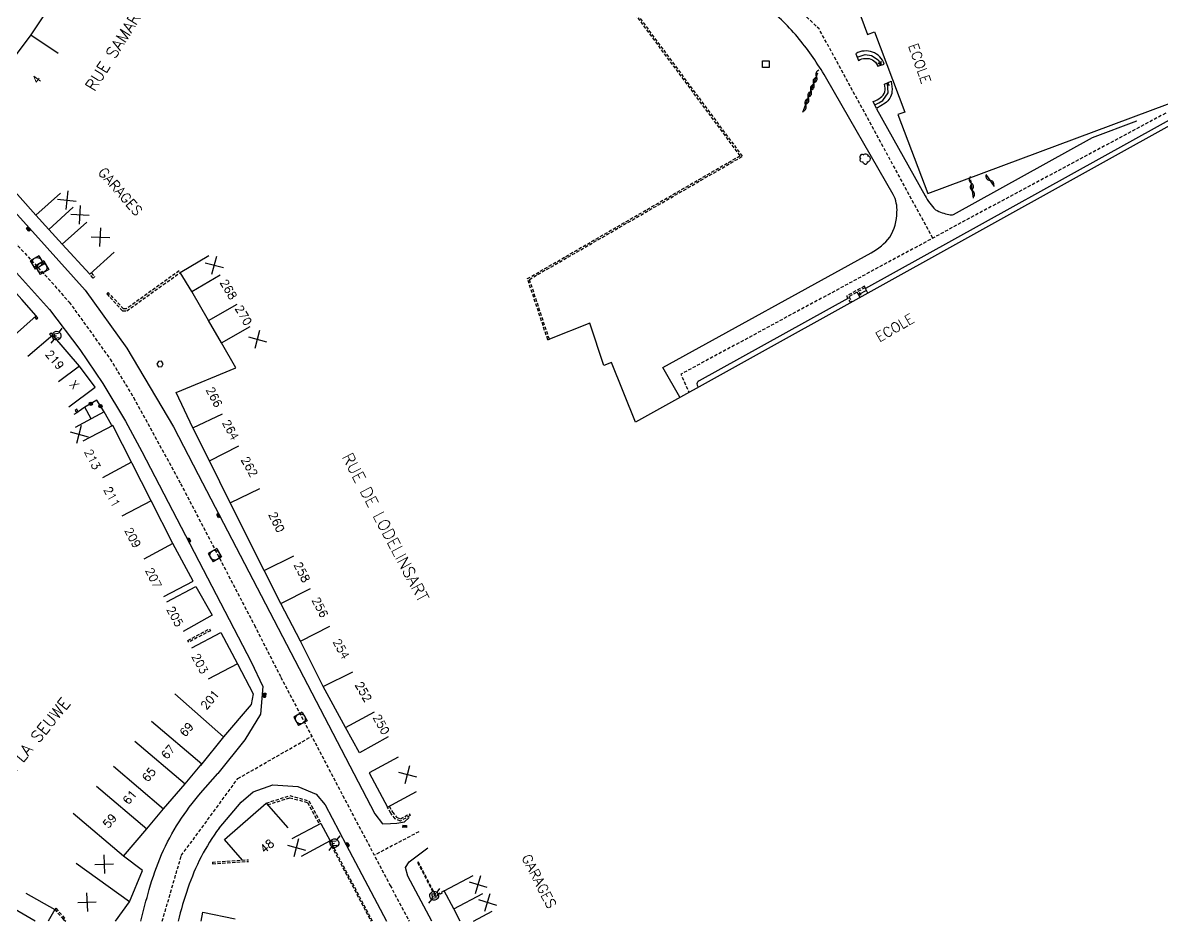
# Model space of a CAD drawing. Header units: millimetres. Extents: x 155999 to 157001, y 123000 to 124001.
# Drawn here: x 156645 to 156817.8, y 123000 to 123136.3 of the extents above; entities that cross this region are included whole.
import ezdxf
from ezdxf.enums import TextEntityAlignment as Align

# ---------------------------------------------------------------- set-up
doc = ezdxf.new("R2010")
doc.units = ezdxf.units.MM
doc.linetypes.add('DASHED', pattern=[0.75, 0.5, -0.25])
doc.layers.get('0').update_dxf_attribs({"linetype": 'CONTINUOUS'})
for name, color, linetype in [('W0001', 6, 'DASHED'), ('W0008', 7, 'CONTINUOUS'), ('W0100', 7, 'CONTINUOUS'), ('W0112', 1, 'DASHED'), ('W0300', 7, 'CONTINUOUS'), ('W0310', 3, 'CONTINUOUS'), ('W0322', 7, 'CONTINUOUS'), ('W0400', 7, 'CONTINUOUS'), ('W0420', 7, 'CONTINUOUS'), ('W0471', 7, 'CONTINUOUS'), ('W0984', 7, 'CONTINUOUS'), ('W0989', 7, 'CONTINUOUS'), ('W0991', 7, 'CONTINUOUS'), ('W1102', 7, 'CONTINUOUS')]:
    doc.layers.add(name, color=color, linetype=linetype)
doc.styles.get("Standard").update_dxf_attribs({"font": 'romans.shx', "width": 0.85})

# ---------------------------------------------------------------- blocks, each defined once
blk = doc.blocks.new('T300')
for p, q in [((-0.8, 0.51), (-0.86, 0.34)), ((-0.86, 0.34), (-0.86, 0.17)), ((-0.86, 0.17), (-0.74, 0.06)), ((-0.69, 0.63), (-0.8, 0.51)), ((-0.8, -0.06), (-0.74, 0.06)), ((-0.74, 0.06), (-0.69, 0.11)), ((-0.57, 0.69), (-0.69, 0.63)), ((-0.46, 0.69), (-0.57, 0.69)), ((-0.29, 0.63), (-0.46, 0.69)), ((-0.29, 0.63), (-0.17, 0.74)), ((-0.23, 0.57), (-0.29, 0.63)), ((-0.17, 0.74), (-0.06, 0.8)), ((-0.06, 0.8), (0.06, 0.8)), ((0.06, 0.8), (0.23, 0.74)), ((0.23, 0.74), (0.34, 0.63)), ((0.34, 0.63), (0.4, 0.51)), ((0.46, 0.46), (0.34, 0.46)), ((0.4, 0.51), (0.4, 0.46)), ((0.57, 0.4), (0.46, 0.46)), ((0.57, 0.4), (0.69, 0.29)), ((0.69, 0.29), (0.74, 0.17)), ((0.74, 0.06), (0.69, -0.17)), ((0.74, 0.17), (0.74, 0.06)), ((-0.8, -0.17), (-0.8, -0.06)), ((-0.8, -0.23), (-0.8, -0.17)), ((-0.74, -0.34), (-0.8, -0.23)), ((-0.69, -0.4), (-0.74, -0.34)), ((-0.51, -0.46), (-0.69, -0.4)), ((-0.4, -0.46), (-0.51, -0.46)), ((-0.4, -0.46), (-0.34, -0.46)), ((-0.34, -0.46), (-0.34, -0.4)), ((-0.34, -0.51), (-0.34, -0.46)), ((-0.29, -0.63), (-0.34, -0.51)), ((-0.17, -0.74), (-0.29, -0.63)), ((-0.06, -0.8), (-0.17, -0.74)), ((0.06, -0.8), (-0.06, -0.8)), ((0.17, -0.74), (0.06, -0.8)), ((0.23, -0.69), (0.17, -0.74)), ((0.29, -0.46), (0.23, -0.46)), ((0.29, -0.63), (0.23, -0.69)), ((0.46, -0.4), (0.29, -0.46)), ((0.34, -0.51), (0.29, -0.63)), ((0.34, -0.51), (0.34, -0.46)), ((0.57, -0.34), (0.46, -0.4)), ((0.63, -0.29), (0.57, -0.34)), ((0.69, -0.17), (0.63, -0.29))]:
    blk.add_line(p, q)
blk = doc.blocks.new('t112o')
at = {"color": 0, "linetype": 'Continuous'}
for p, q in [((-0.5, 0.5), (0.5, 0.5)), ((-0.5, -0.5), (-0.5, 0.5)), ((0.5, 0.5), (0.5, -0.5)), ((0.5, -0.5), (-0.5, -0.5))]:
    blk.add_line(p, q, dxfattribs=at)
blk = doc.blocks.new('T400')
for p, q in [((-0.15, 0.3), (0.15, 0.3)), ((-0.15, -0.25), (-0.15, 0.3)), ((-0.15, 0.15), (0.15, 0.15)), ((-0.15, 0), (0.15, 0)), ((0.15, 0.3), (0.15, -0.25)), ((-0.15, -0.15), (0.15, -0.15)), ((-0.15, -0.25), (-0.15, -0.3)), ((-0.15, -0.3), (0.15, -0.3)), ((0.15, -0.3), (0.15, -0.25))]:
    blk.add_line(p, q)
blk = doc.blocks.new('T420')
for p, q in [((0.75, 0.75), (-0.75, 0.75)), ((-0.75, 0.75), (-0.75, -0.75)), ((0.75, 0.75), (0.75, -0.75)), ((0.75, -0.75), (-0.75, -0.75))]:
    blk.add_line(p, q)
blk.add_ellipse((0, 0), major_axis=(-0.53, 0.53), ratio=1, start_param=3.926991, end_param=10.210176)
blk = doc.blocks.new('T471')
for p, q in [((-0.333334, 0.333334), (-0.333334, -0.333334)), ((-0.333334, 0.333334), (0.333334, 0.333334)), ((-0.333334, 0), (0, 0)), ((0.500001, 0.500001), (1.000002, 1.000002)), ((-0.500001, -0.500001), (-1.000002, -1.000002)), ((-0.333334, -0.333334), (0.333334, -0.333334))]:
    blk.add_line(p, q)
blk.add_ellipse((0, 0), major_axis=(0.471405, 0.471405), ratio=1, start_param=5.4977871438, end_param=11.780972451)
blk = doc.blocks.new('t322o')
at = {"color": 0, "linetype": 'Continuous'}
for radius in [0.25, 0.15]:
    blk.add_circle((0, 0), radius, dxfattribs=at)
blk = doc.blocks.new('t991o')
at = {"color": 0, "linetype": 'Continuous'}
for p, q in [((-1, 1), (1, -1)), ((-1, -1), (1, 1))]:
    blk.add_line(p, q, dxfattribs=at)
blk = doc.blocks.new('t310o')
at = {"color": 0, "linetype": 'Continuous'}
for centre, start, end in [((-0.5, 0.38), 216.8699, 323.1304), ((0.5, -0.37), 36.8699, 143.1303)]:
    blk.add_arc(centre, 0.625, start, end, dxfattribs=at)

msp = doc.modelspace()

# ---------------------------------------------------------------- linework, layer by layer
at = {"layer": 'W0001', "flags": 128}
for points in [[(156783.03, 123103.62), (156779.46, 123110.19), (156765.78, 123135.37), (156761.79, 123139.19), (156758.03, 123142.78), (156743.71, 123151.74), (156727.43, 123164.47), (156718.11, 123168.82), (156714.36, 123170.57), (156701.74, 123171.32), (156684.66, 123168.62), (156667.51, 123162.66), (156650.61, 123159.43), (156650.61, 123159.43)], [(156818.36, 123122.56), (156787.45, 123106.01), (156783.03, 123103.62), (156744.82, 123082.97), (156746.02, 123080.28), (156746.02, 123080.28)], [(156666.14, 123000), (156669.03, 123009.95), (156669.03, 123009.95), (156669.03, 123009.95)]]:
    msp.add_lwpolyline(points, dxfattribs=at)
at = {"layer": 'W0001'}
for points in [[(156625.26, 123119.68), (156634.58, 123112.92), (156649.34, 123096.94), (156652.02, 123093.89), (156658.25, 123085.27), (156661.79, 123079.44), (156668.93, 123066.37), (156680.11, 123044.91), (156684.12, 123037.03), (156693.52, 123019.06), (156700.71, 123005.44), (156703.59, 123000)], [(156669.03, 123009.95), (156669.03, 123009.95), (156677.62, 123021.65), (156688.82, 123028.05)], [(156705.07, 123013.57), (156698.3, 123010)]]:
    msp.add_lwpolyline(points, dxfattribs=at)
at = {"layer": 'W0008'}
msp.add_line((156822.75, 123123.69), (156772.83, 123095.97), dxfattribs=at)
at = {"layer": 'W0008', "flags": 128}
for points in [[(156744.66, 123079.48), (156742.08, 123083.98), (156773.68, 123101.41, 0.1156), (156776.5, 123103.79, 0.1431), (156777.59, 123107.57, 0.1373), (156777.04, 123110.25), (156766.97, 123127.71, 0.0382), (156763.05, 123133.45, 0.0597), (156758.04, 123138.5), (156742.15, 123150.72), (156735.03, 123156.39, 0.0287), (156726.86, 123162.4, 0.0403), (156720.47, 123165.7, 0.0409), (156713.61, 123167.94, 0.065), (156703.64, 123169.01, 0.0298), (156696.01, 123168.21), (156692.04, 123167.63, 0.0227), (156686.4, 123166.56, 0.025), (156676.28, 123163.33), (156668.62, 123160.64), (156668.62, 123160.64)], [(156774.5, 123123.22), (156781.88, 123110.06, 0.1056), (156783.46, 123107.93, 0.0971), (156785.49, 123107.21, 0.1818), (156786.18, 123107.21), (156807.25, 123118.89), (156813.97, 123121.42), (156813.97, 123121.42)], [(156770.15, 123094.48), (156747.57, 123081.95, 0.2284), (156747.24, 123081.51, 0.1384), (156747.37, 123081.09), (156747.37, 123081.09)], [(156662.9, 123000, -0.011888), (156664.17, 123004.82, -0.0302), (156666.04, 123010.11, -0.0408), (156668.7, 123015.09, -0.0369), (156671.95, 123019.4), (156674.58, 123022.41), (156674.58, 123022.41)], [(156674.75, 123014.13, 0.0265), (156672.02, 123009.79, 0.056509), (156668.57, 123000, 0.019)]]:
    msp.add_lwpolyline(points, format="xyb", dxfattribs=at)
at = {"layer": 'W0008'}
for points in [[(156642.93, 123140.33), (156636.23, 123129.76), (156633.81, 123124.69), (156633.98, 123119.1), (156636.57, 123115.46), (156641.4, 123110.18), (156648.69, 123102.16), (156654.42, 123095.72), (156660.75, 123086.93), (156667.82, 123074.97), (156671.57, 123067.75), (156693.93, 123024.82), (156698.4, 123016.27), (156699.56, 123014.75), (156700.75, 123014.8), (156701.75, 123014.85), (156702.89, 123015.05), (156703.6, 123015.72)], [(156604.83, 123086.23), (156620.69, 123106.89), (156623.2, 123110.16), (156626.84, 123112.31), (156630.65, 123111.9), (156633.81, 123109.42), (156643.14, 123099.35), (156649.04, 123092.8), (156653.66, 123086.74), (156657.11, 123081.55), (156660.56, 123075.86), (156663.03, 123071.25), (156679.64, 123039.35), (156681.41, 123035.62), (156681.02, 123031.39), (156678.67, 123027.51), (156674.58, 123022.41), (156674.58, 123022.41)], [(156674.75, 123014.13), (156674.75, 123014.13), (156678.09, 123018.08), (156679.93, 123019.63), (156682.9, 123020.68), (156686.73, 123020.42), (156689.5, 123019.28), (156690.84, 123017.66), (156694.03, 123011.58), (156700.15, 123000)], [(156707.03, 123000), (156703.38, 123006.85), (156703.04, 123008.16), (156703.6, 123008.99), (156706.41, 123011.11)]]:
    msp.add_lwpolyline(points, dxfattribs=at)
at = {"layer": 'W0100'}
for p, q in [((156771.56, 123131.08), (156772.79, 123131.45)), ((156772.79, 123131.45), (156773.74, 123131.31)), ((156773.74, 123131.31), (156774.74, 123130.65)), ((156775.18, 123129.86), (156774.67, 123130.17)), ((156774.74, 123130.65), (156775.18, 123129.86)), ((156775.18, 123129.86), (156775.18, 123130.46)), ((156775.47, 123124.51), (156776.27, 123125.68)), ((156776.2, 123127.2), (156776.05, 123126.76)), ((156776.23, 123126.42), (156776.2, 123127.2)), ((156776.2, 123127.2), (156776.39, 123126.78)), ((156776.27, 123125.68), (156776.23, 123126.42)), ((156774.25, 123123.82), (156774.87, 123124.15)), ((156774.87, 123124.15), (156775.47, 123124.51)), ((156772.03, 123094.63), (156771.58, 123095.44)), ((156772.98, 123095.69), (156771.8, 123095.05)), ((156771.8, 123095.05), (156772.01, 123095.35)), ((156771.8, 123095.05), (156772.17, 123095.07)), ((156773.19, 123095.28), (156772.78, 123096.1)), ((156690.2, 123014.84), (156691.63, 123012.18))]:
    msp.add_line(p, q, dxfattribs=at)
at = {"layer": 'W0100', "flags": 128}
for points in [[(156786.43, 123140.42), (156784.68, 123145.1), (156771.09, 123140), (156773.14, 123134.51), (156774.18, 123134.91), (156778.77, 123122.75), (156777.72, 123122.35), (156782.28, 123110.41), (156821.6, 123125.05), (156819.86, 123129.74), (156819.86, 123129.74)], [(156823.09, 123122.96), (156737.92, 123075.71), (156734.31, 123084.77), (156733.14, 123084.3), (156731, 123090.73), (156724.86, 123088.28), (156724.86, 123088.28)], [(156659.07, 123000), (156661.18, 123002.93), (156663.12, 123007.69), (156660.25, 123009.85), (156663.78, 123014), (156666.34, 123017.03), (156669.59, 123020.86), (156672.16, 123023.89), (156672.16, 123023.89)], [(156645.46, 123004.23), (156649.83, 123001.79), (156648.82, 123000)], [(156672.03, 123000), (156672.31, 123001.37), (156677.2, 123000.35), (156677.2, 123000.35)], [(156651.15, 123000.26), (156651.51, 123000)]]:
    msp.add_lwpolyline(points, dxfattribs=at)
at = {"layer": 'W0100'}
for points in [[(156650.76, 123141.33), (156646.21, 123134.45), (156639.15, 123125.08), (156641.45, 123123.36), (156639.76, 123121.41), (156636.66, 123118.66), (156646.95, 123107.12), (156648.94, 123104.94), (156650.98, 123102.69), (156655.13, 123098.13), (156658.83, 123101.5)], [(156643.28, 123088.51), (156647.02, 123091.82), (156644.85, 123094.29), (156642.78, 123096.64), (156641.09, 123098.54), (156639.41, 123100.43), (156637.43, 123102.69), (156633.96, 123106.35), (156630.45, 123110.01), (156627.97, 123110.03), (156624.69, 123106.85), (156620.88, 123103.14), (156617.17, 123099.41), (156612.82, 123093.69), (156616.79, 123090.66)], [(156700.42, 123027.95), (156696.04, 123025.54), (156693.93, 123029.37), (156690.56, 123035.59), (156687.1, 123042.47), (156684.15, 123048.19), (156681.61, 123053.18), (156676.44, 123063.45), (156673.3, 123069.82), (156670.76, 123074.82), (156668.23, 123080.19), (156677.31, 123083.96), (156675.12, 123087.73), (156673.17, 123091.1), (156670.61, 123095.51), (156668.88, 123098.42), (156673.18, 123100.97)], [(156651.96, 123078.01), (156655.96, 123081), (156653.56, 123084.21), (156649.56, 123088.92), (156645.75, 123085.68)], [(156666.39, 123049.28), (156670.82, 123051.6), (156667.72, 123057.29), (156664.44, 123063.78), (156658.64, 123075.18), (156658.55, 123075.15), (156658.45, 123075.28), (156657.32, 123077.27), (156655.33, 123076.19), (156654.37, 123077.97), (156653.4, 123077.29)], [(156666.81, 123048.47), (156671.24, 123050.79), (156673.69, 123046.42), (156669.33, 123043.97)], [(156670.62, 123041.45), (156675.04, 123043.78), (156677.55, 123039.03), (156679.94, 123034.49), (156679.65, 123032.85), (156675.42, 123027.99), (156671.93, 123023.62)], [(156701.95, 123024.86), (156697.54, 123022.5), (156700.33, 123017.3), (156704.73, 123019.66)], [(156678.3, 123009.26), (156675.57, 123012.38), (156681.92, 123017.92), (156685.21, 123014.16)], [(156711.34, 123000), (156710.36, 123001.86), (156708.91, 123004.59), (156713.32, 123006.94)]]:
    msp.add_lwpolyline(points, dxfattribs=at)
at = {"layer": 'W0100', "flags": 128}
for points in [[(156771.76, 123130.57, -0.2469), (156773.9, 123130.67), (156774.35, 123130.32), (156774.68, 123129.69), (156775.68, 123130.02, 0.4757), (156771.37, 123131.6), (156771.76, 123130.57), (156771.76, 123130.57)], [(156774, 123124.35, 0.0743), (156775.12, 123124.94, 0.1497), (156775.74, 123125.79, 0.1152), (156775.7, 123126.99), (156776.7, 123127.41, -0.0803), (156776.84, 123125.83, -0.2222), (156775.81, 123124.08), (156774.49, 123123.29), (156774, 123124.35), (156774, 123124.35)]]:
    msp.add_lwpolyline(points, format="xyb", dxfattribs=at)
at = {"layer": 'W0112'}
for p, q in [((156753.8, 123116.12), (156731.84, 123145.76)), ((156754.17, 123116.04), (156732.03, 123145.91)), ((156721.54, 123097.47), (156753.8, 123116.12)), ((156721.84, 123097.36), (156754.17, 123116.04)), ((156724.62, 123088.2), (156721.54, 123097.47)), ((156724.86, 123088.28), (156721.84, 123097.36)), ((156772.66, 123096.32), (156769.95, 123094.84)), ((156772.78, 123096.1), (156772.66, 123096.32)), ((156769.95, 123094.84), (156770.53, 123093.8)), ((156772.78, 123096.1), (156770.29, 123094.74)), ((156770.29, 123094.74), (156770.75, 123093.92)), ((156724.62, 123088.2), (156724.86, 123088.28)), ((156673.74, 123008.96), (156675.21, 123009.05)), ((156673.74, 123008.96), (156673.76, 123008.71)), ((156673.76, 123008.71), (156675.23, 123008.8)), ((156675.21, 123009.05), (156679.2, 123009.32)), ((156675.23, 123008.8), (156679.22, 123009.07)), ((156650.01, 123001.96), (156649.82, 123001.79)), ((156649.82, 123001.79), (156651.15, 123000.26)), ((156650.01, 123001.96), (156651.32, 123000.45)), ((156651.15, 123000.26), (156651.32, 123000.45))]:
    msp.add_line(p, q, dxfattribs=at)
for points in [[(156655.35, 123098.33), (156655.88, 123097.77), (156655.66, 123097.56), (156655.13, 123098.13)], [(156668.71, 123098.66), (156660.67, 123092.89), (156660.25, 123092.9), (156657.94, 123095.36), (156657.72, 123095.15), (156660.11, 123092.6), (156660.77, 123092.59), (156668.88, 123098.42)], [(156646.8, 123091.62), (156647.02, 123091.32), (156647.26, 123091.5), (156647.02, 123091.82)], [(156649.33, 123088.73), (156649.05, 123089.03), (156649.27, 123089.23), (156649.56, 123088.92)], [(156653.4, 123077.29), (156653.16, 123077.65), (156652.91, 123077.48), (156653.16, 123077.12)], [(156681.92, 123017.92), (156685.49, 123019.05), (156688.39, 123018.26), (156688.8, 123017.5), (156690.2, 123014.84)], [(156682.14, 123017.68), (156685.49, 123018.73), (156688.18, 123018), (156689.97, 123014.72)], [(156700.58, 123017.44), (156701.05, 123016.56), (156701.66, 123015.76), (156702.28, 123015.53), (156703.59, 123016.29), (156703.74, 123016.03), (156702.3, 123015.2), (156701.47, 123015.51), (156700.8, 123016.4), (156700.33, 123017.3)], [(156691.46, 123012.08), (156697.81, 123000)], [(156698.03, 123000), (156691.63, 123012.18)], [(156708.91, 123004.59), (156707.62, 123003.91), (156705, 123008.97), (156704.88, 123008.9), (156707.57, 123003.73), (156708.97, 123004.47)]]:
    msp.add_lwpolyline(points, dxfattribs=at)
for points in [[(156666.06, 123084.13), (156666.27, 123084.55), (156666.01, 123084.97), (156665.55, 123084.89), (156665.3, 123084.49), (156665.59, 123084.09)], [(156673.45, 123044.07), (156670.15, 123042.34), (156670.01, 123042.6), (156673.31, 123044.34)]]:
    msp.add_lwpolyline(points, close=True, dxfattribs=at)
at = {"layer": 'W0310'}
for p, q in [((156763.34, 123122.73), (156765.59, 123128.71)), ((156789.22, 123109.68), (156788.8, 123112.46)), ((156791.06, 123113.27), (156792.33, 123111.46))]:
    msp.add_line(p, q, dxfattribs=at)
at = {"layer": 'W0322'}
msp.add_lwpolyline([(156657.32, 123077.27), (156656.22, 123079.04), (156654.37, 123077.97)], dxfattribs=at)
at = {"layer": 'W1102'}
for p, q in [((156646.21, 123134.45), (156650.37, 123131.69)), ((156646.95, 123107.12), (156650.69, 123110.45)), ((156648.94, 123104.94), (156652.64, 123108.3)), ((156650.98, 123102.69), (156654.68, 123106.05)), ((156670.61, 123095.51), (156674.9, 123098.07)), ((156673.17, 123091.1), (156677.5, 123093.61)), ((156675.12, 123087.73), (156679.45, 123090.23)), ((156653.56, 123084.21), (156650.39, 123081.84)), ((156653.4, 123077.29), (156653.16, 123077.12)), ((156653.16, 123077.12), (156652.75, 123076.85)), ((156655.33, 123076.19), (156652.93, 123074.88)), ((156670.76, 123074.82), (156675.29, 123076.95)), ((156658.64, 123075.18), (156654.11, 123072.84)), ((156673.3, 123069.82), (156677.76, 123072.09)), ((156661.47, 123069.61), (156657.05, 123067.28)), ((156676.44, 123063.45), (156680.93, 123065.66)), ((156664.44, 123063.78), (156660.01, 123061.46)), ((156667.72, 123057.29), (156663.33, 123054.91)), ((156681.61, 123053.18), (156686.08, 123055.42)), ((156684.15, 123048.19), (156688.61, 123050.47)), ((156687.1, 123042.47), (156691.55, 123044.76)), ((156677.55, 123039.03), (156673.12, 123036.7)), ((156690.56, 123035.59), (156695.03, 123037.83)), ((156675.42, 123027.99), (156668.03, 123034.48)), ((156693.93, 123029.37), (156698.33, 123031.75)), ((156664.53, 123030.36), (156672.16, 123023.89)), ((156661.96, 123027.33), (156669.59, 123020.86)), ((156658.72, 123023.5), (156666.34, 123017.03)), ((156656.15, 123020.47), (156663.78, 123014)), ((156660.25, 123009.85), (156652.62, 123016.32)), ((156690.2, 123014.84), (156685.78, 123012.51)), ((156691.63, 123012.18), (156687.23, 123009.81)), ((156661.18, 123002.93), (156653.07, 123008.77)), ((156646.87, 123000), (156639.68, 123004.15)), ((156710.36, 123001.86), (156714.78, 123004.2)), ((156713.34, 123000), (156716.2, 123001.51))]:
    msp.add_line(p, q, dxfattribs=at)

# ---------------------------------------------------------------- block references
at = {"layer": 'W0112'}
msp.add_blockref('t112o', (156757.71, 123130.02), dxfattribs=at)
at = {"layer": 'W0300'}
msp.add_blockref('T300', (156772.81, 123115.61), dxfattribs=at)
at = {"layer": 'W0310'}
for p, rotation in [((156765.38, 123128.14), 69.30945025747752), ((156764.97, 123127.06), 69.30945025747752), ((156764.15, 123124.89), 69.30945025747752), ((156764.56, 123125.97), 69.30945025747752), ((156763.74, 123123.81), 69.30945025747752), ((156788.88, 123111.96), 98.49934605485525), ((156789.05, 123110.82), 98.49934605485525), ((156791.67, 123112.4), 305.1316048137683)]:
    msp.add_blockref('t310o', p, dxfattribs=dict(at, rotation=rotation))
at = {"layer": 'W0322', "rotation": 30.06279000006666}
for p in [(156655.3, 123078.5), (156656.77, 123078.15)]:
    msp.add_blockref('t322o', p, dxfattribs=at)
at = {"layer": 'W0400'}
for p, rotation in [((156645.83, 123104.98), 218.1855990790246), ((156674.68, 123061.51), 206.5975697621076), ((156670.19, 123057.84), 27.67504974265617), ((156681.66, 123034.29), 354.0463959038265), ((156702.9, 123014.39), 266.3727224766776), ((156694.22, 123011.62), 28.17924193838968)]:
    msp.add_blockref('T400', p, dxfattribs=dict(at, rotation=rotation))
at = {"layer": 'W0420', "rotation": 30.06279000006666}
for p in [(156647.15, 123099.92), (156647.89, 123099.13), (156674.12, 123055.53), (156687.1, 123030.69)]:
    msp.add_blockref('T420', p, dxfattribs=at)
at = {"layer": 'W0471', "rotation": 7.544789999918748}
for p in [(156650.11, 123088.82), (156692.26, 123011.84), (156707.39, 123003.86)]:
    msp.add_blockref('T471', p, dxfattribs=at)
at = {"layer": 'W0991'}
for p, rotation in [((156651.66, 123109.37), 309.4148547352339), ((156653.66, 123107.17), 42.31183643150419), ((156656.75, 123103.77), 42.31187251776984), ((156674.04, 123099.52), 30.06279000006666), ((156680.59, 123088.27), 30.06279000006666), ((156653.52, 123073.86), 30.06279000006666), ((156703.34, 123022.26), 30.06279000006666), ((156686.5, 123011.16), 30.06279000006666), ((156657.34, 123008.65), 316.8953142759382), ((156714.05, 123005.57), 27.88580610521949), ((156654.72, 123002.89), 317.3203211782832), ((156715.49, 123002.86), 27.87796781223992)]:
    msp.add_blockref('t991o', p, dxfattribs=dict(at, rotation=rotation))

# ---------------------------------------------------------------- texts
at = {"layer": 'W0984'}
for s, rotation, p in [('ECOLE', 289.3677, (156781.04, 123130.12)), ('GARAGES', 311.2072, (156659.79, 123110.68)), ('ECOLE', 29.9691, (156777.27, 123090.03)), ('GARAGES', 297.2622, (156723.31, 123006.06))]:
    msp.add_text(s, height=1.5, rotation=rotation, dxfattribs=at).set_placement(p, align=Align.MIDDLE)
at = {"layer": 'W0989'}
for s, rotation, p in [('RUE SAMARITAINE', 57.9039, (156660.48, 123134.78)), ('RUE DE LODELINSART', 297.8976, (156700, 123059.75)), ('RUE DE LA SEUWE', 50.8902, (156644.79, 123025.13))]:
    msp.add_text(s, height=1.75, rotation=rotation, dxfattribs=at).set_placement(p, align=Align.MIDDLE)
at = {"layer": 'W0991'}
for s, rotation, p in [('4', 53.0628, (156647.06, 123127.69)), ('268', 300.3255, (156676.2, 123095.84)), ('270', 299.8693, (156678.47, 123091.92)), ('266', 296.578, (156674.03, 123079.51)), ('264', 298.1158, (156676.52, 123074.52)), ('213', 296.4164, (156655.57, 123070.06)), ('262', 298.9171, (156679.38, 123068.94)), ('211', 298.0462, (156658.52, 123064.37)), ('260', 295.7205, (156683.5, 123060.54)), ('209', 297.9765, (156661.67, 123058.18)), ('207', 296.1952, (156664.81, 123052.07)), ('258', 296.8988, (156687.34, 123052.95)), ('256', 296.7098, (156690.08, 123047.61)), ('205', 298.5143, (156668.07, 123046.22)), ('254', 298.3218, (156693.29, 123041.3)), ('203', 297.7769, (156671.87, 123039.07)), ('252', 299.4578, (156696.68, 123034.79)), ('201', 49.2083, (156673.37, 123033.61)), ('250', 298.638, (156699.37, 123029.85)), ('69', 49.6581, (156669.82, 123029.09)), ('67', 49.6978, (156667.02, 123025.66)), ('65', 49.693, (156664.11, 123022.23)), ('61', 49.7375, (156661.2, 123018.8)), ('59', 49.6369, (156658.17, 123015.22)), ('48', 41.2414, (156682.04, 123011.39))]:
    msp.add_text(s, height=1.25, rotation=rotation, dxfattribs=at).set_placement(p, align=Align.MIDDLE)
for s, p in [('219', (156648.32, 123085.97)), ('X', (156651.97, 123081.38))]:
    msp.add_text(s, height=1.25, rotation=310.3857, dxfattribs=at).set_placement(p)

doc.saveas('drawing.dxf')
